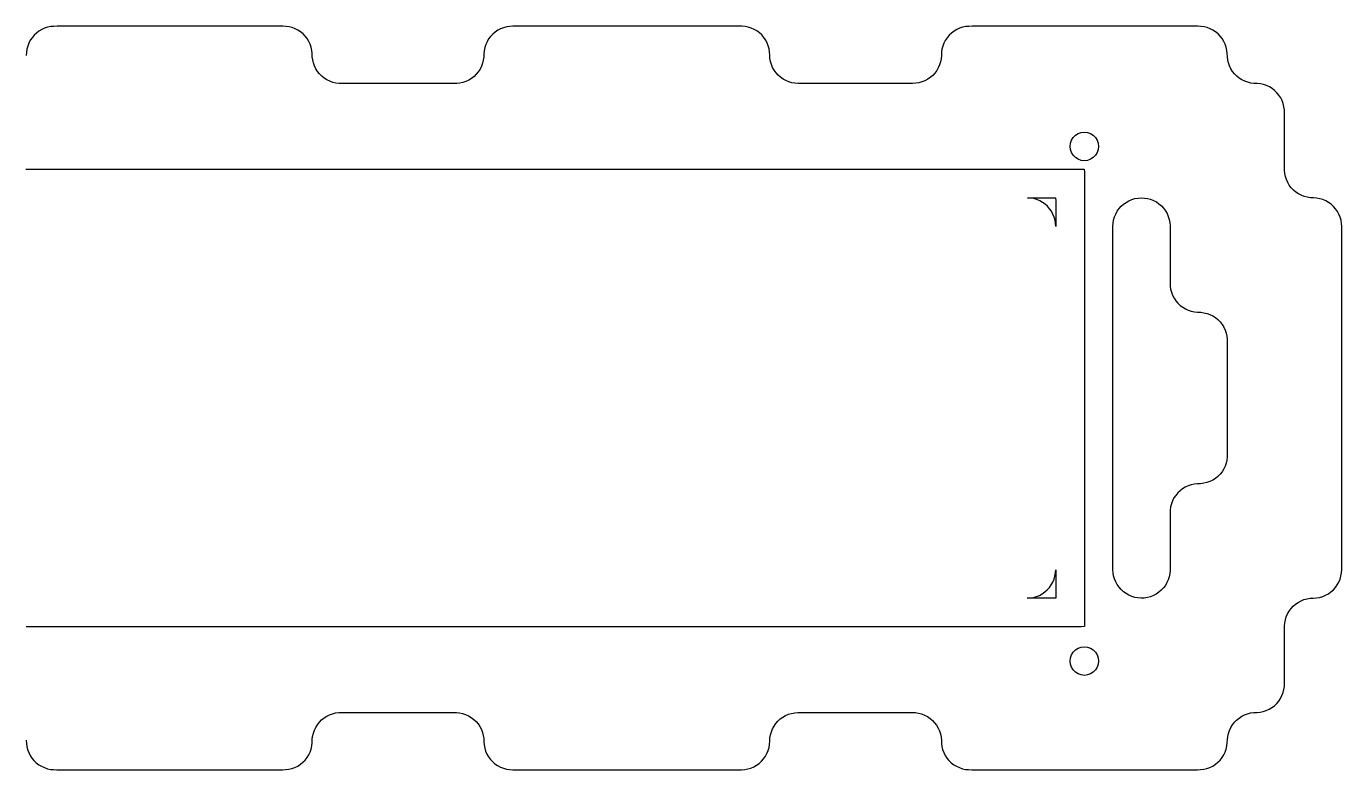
# Model space of a CAD drawing. Header units: millimetres. Extents: x -310.5 to -216.9, y -180.9 to -103.5.
# Drawn here: x -263.7 to -222.3, y -180.9 to -157.5 of the extents above; entities that cross this region are included whole.
import ezdxf

# ---------------------------------------------------------------- set-up
doc = ezdxf.new("R2010")
doc.units = ezdxf.units.MM

msp = doc.modelspace()

# ---------------------------------------------------------------- linework, layer by layer
for points in [[(-263.7, -179.973), (-263.697, -180.073), (-263.683, -180.172), (-263.659, -180.269), (-263.624, -180.362), (-263.579, -180.452), (-263.524, -180.535), (-263.46, -180.612), (-263.388, -180.681), (-263.309, -180.742), (-263.223, -180.794), (-263.132, -180.836), (-263.038, -180.868), (-262.94, -180.889), (-262.84, -180.899), (-262.74, -180.9), (-262.64, -180.9), (-262.54, -180.9), (-262.44, -180.9), (-262.34, -180.9), (-262.24, -180.9), (-262.14, -180.9), (-262.04, -180.9), (-261.94, -180.9), (-261.84, -180.9), (-261.74, -180.9), (-261.64, -180.9), (-261.54, -180.9), (-261.44, -180.9), (-261.34, -180.9), (-261.24, -180.9), (-261.14, -180.9), (-261.04, -180.9), (-260.94, -180.9), (-260.84, -180.9), (-260.74, -180.9), (-260.64, -180.9), (-260.54, -180.9), (-260.44, -180.9), (-260.34, -180.9), (-260.24, -180.9), (-260.14, -180.9), (-260.04, -180.9), (-259.94, -180.9), (-259.84, -180.9), (-259.74, -180.9), (-259.64, -180.9), (-259.54, -180.9), (-259.44, -180.9), (-259.34, -180.9), (-259.24, -180.9), (-259.14, -180.9), (-259.039, -180.9), (-258.939, -180.9), (-258.839, -180.9), (-258.739, -180.9), (-258.639, -180.9), (-258.539, -180.9), (-258.439, -180.9), (-258.339, -180.9), (-258.239, -180.9), (-258.139, -180.9), (-258.039, -180.9), (-257.939, -180.9), (-257.839, -180.9), (-257.739, -180.9), (-257.639, -180.9), (-257.539, -180.9), (-257.439, -180.9), (-257.339, -180.9), (-257.239, -180.9), (-257.139, -180.9), (-257.039, -180.9), (-256.939, -180.9), (-256.839, -180.9), (-256.739, -180.9), (-256.639, -180.9), (-256.539, -180.9), (-256.439, -180.9), (-256.339, -180.9), (-256.239, -180.9), (-256.139, -180.9), (-256.039, -180.9), (-255.939, -180.9), (-255.839, -180.9), (-255.739, -180.9), (-255.639, -180.9), (-255.539, -180.898), (-255.439, -180.886), (-255.342, -180.862), (-255.248, -180.828), (-255.158, -180.784), (-255.074, -180.73), (-254.996, -180.668), (-254.926, -180.597), (-254.864, -180.518), (-254.811, -180.433), (-254.768, -180.343), (-254.735, -180.249), (-254.713, -180.151), (-254.701, -180.052), (-254.699, -179.952), (-254.688, -179.853), (-254.666, -179.755), (-254.633, -179.66), (-254.591, -179.57), (-254.538, -179.485), (-254.476, -179.406), (-254.406, -179.335), (-254.329, -179.272), (-254.245, -179.218), (-254.155, -179.173), (-254.062, -179.139), (-253.964, -179.115), (-253.865, -179.102), (-253.765, -179.1), (-253.665, -179.1), (-253.565, -179.1), (-253.465, -179.1), (-253.365, -179.1), (-253.265, -179.1), (-253.165, -179.1), (-253.065, -179.1), (-252.965, -179.1), (-252.865, -179.1), (-252.765, -179.1), (-252.665, -179.1), (-252.565, -179.1), (-252.465, -179.1), (-252.365, -179.1), (-252.265, -179.1), (-252.165, -179.1), (-252.065, -179.1), (-251.965, -179.1), (-251.865, -179.1), (-251.765, -179.1), (-251.665, -179.1), (-251.565, -179.1), (-251.465, -179.1), (-251.365, -179.1), (-251.265, -179.1), (-251.165, -179.1), (-251.065, -179.1), (-250.965, -179.1), (-250.864, -179.1), (-250.764, -179.1), (-250.664, -179.1), (-250.564, -179.1), (-250.464, -179.1), (-250.364, -179.1), (-250.264, -179.1), (-250.164, -179.101), (-250.065, -179.11), (-249.967, -179.131), (-249.872, -179.162), (-249.781, -179.203), (-249.695, -179.255), (-249.616, -179.315), (-249.543, -179.384), (-249.479, -179.461), (-249.424, -179.544), (-249.378, -179.633), (-249.343, -179.727), (-249.317, -179.823), (-249.303, -179.922), (-249.3, -180.022), (-249.292, -180.122), (-249.273, -180.22), (-249.243, -180.316), (-249.203, -180.407), (-249.153, -180.494), (-249.093, -180.574), (-249.025, -180.647), (-248.95, -180.713), (-248.867, -180.769), (-248.779, -180.816), (-248.686, -180.853), (-248.59, -180.88), (-248.491, -180.895), (-248.391, -180.9), (-248.291, -180.9), (-248.191, -180.9), (-248.091, -180.9), (-247.991, -180.9), (-247.891, -180.9), (-247.791, -180.9), (-247.691, -180.9), (-247.591, -180.9), (-247.491, -180.9), (-247.391, -180.9), (-247.291, -180.9), (-247.191, -180.9), (-247.091, -180.9), (-246.991, -180.9), (-246.891, -180.9), (-246.791, -180.9), (-246.691, -180.9), (-246.591, -180.9), (-246.491, -180.9), (-246.39, -180.9), (-246.29, -180.9), (-246.19, -180.9), (-246.09, -180.9), (-245.99, -180.9), (-245.89, -180.9), (-245.79, -180.9), (-245.69, -180.9), (-245.59, -180.9), (-245.49, -180.9), (-245.39, -180.9), (-245.29, -180.9), (-245.19, -180.9), (-245.09, -180.9), (-244.99, -180.9), (-244.89, -180.9), (-244.79, -180.9), (-244.69, -180.9), (-244.59, -180.9), (-244.49, -180.9), (-244.39, -180.9), (-244.29, -180.9), (-244.19, -180.9), (-244.09, -180.9), (-243.99, -180.9), (-243.89, -180.9), (-243.79, -180.9), (-243.69, -180.9), (-243.59, -180.9), (-243.49, -180.9), (-243.39, -180.9), (-243.29, -180.9), (-243.19, -180.9), (-243.09, -180.9), (-242.99, -180.9), (-242.89, -180.9), (-242.79, -180.9), (-242.69, -180.9), (-242.589, -180.9), (-242.489, -180.9), (-242.389, -180.9), (-242.289, -180.9), (-242.189, -180.9), (-242.089, -180.9), (-241.989, -180.9), (-241.889, -180.9), (-241.789, -180.9), (-241.689, -180.9), (-241.589, -180.9), (-241.489, -180.9), (-241.389, -180.9), (-241.289, -180.9), (-241.189, -180.9), (-241.089, -180.893), (-240.991, -180.875), (-240.895, -180.847), (-240.803, -180.808), (-240.716, -180.759), (-240.635, -180.7), (-240.561, -180.633), (-240.494, -180.559), (-240.437, -180.477), (-240.389, -180.389), (-240.35, -180.297), (-240.323, -180.201), (-240.306, -180.102), (-240.3, -180.002), (-240.295, -179.903), (-240.278, -179.804), (-240.251, -179.708), (-240.214, -179.615), (-240.166, -179.527), (-240.109, -179.445), (-240.043, -179.37), (-239.969, -179.303), (-239.888, -179.244), (-239.801, -179.194), (-239.709, -179.155), (-239.614, -179.126), (-239.516, -179.107), (-239.416, -179.1), (-239.316, -179.1), (-239.216, -179.1), (-239.116, -179.1), (-239.016, -179.1), (-238.916, -179.1), (-238.816, -179.1), (-238.716, -179.1), (-238.616, -179.1), (-238.516, -179.1), (-238.416, -179.1), (-238.316, -179.1), (-238.216, -179.1), (-238.115, -179.1), (-238.015, -179.1), (-237.915, -179.1), (-237.815, -179.1), (-237.715, -179.1), (-237.615, -179.1), (-237.515, -179.1), (-237.415, -179.1), (-237.315, -179.1), (-237.215, -179.1), (-237.115, -179.1), (-237.015, -179.1), (-236.915, -179.1), (-236.815, -179.1), (-236.715, -179.1), (-236.615, -179.1), (-236.515, -179.1), (-236.415, -179.1), (-236.315, -179.1), (-236.215, -179.1), (-236.115, -179.1), (-236.015, -179.1), (-235.915, -179.1), (-235.815, -179.1), (-235.715, -179.104), (-235.616, -179.119), (-235.52, -179.145), (-235.426, -179.181), (-235.338, -179.228), (-235.255, -179.284), (-235.179, -179.349), (-235.111, -179.421), (-235.051, -179.501), (-235, -179.588), (-234.959, -179.679), (-234.929, -179.774), (-234.909, -179.872), (-234.9, -179.972), (-234.897, -180.072), (-234.884, -180.171), (-234.859, -180.268), (-234.824, -180.361), (-234.779, -180.451), (-234.724, -180.534), (-234.661, -180.611), (-234.589, -180.681), (-234.51, -180.742), (-234.424, -180.794), (-234.334, -180.836), (-234.239, -180.868), (-234.141, -180.889), (-234.042, -180.899), (-233.942, -180.9), (-233.842, -180.9), (-233.742, -180.9), (-233.641, -180.9), (-233.541, -180.9), (-233.441, -180.9), (-233.341, -180.9), (-233.241, -180.9), (-233.141, -180.9), (-233.041, -180.9), (-232.941, -180.9), (-232.841, -180.9), (-232.741, -180.9), (-232.641, -180.9), (-232.541, -180.9), (-232.441, -180.9), (-232.341, -180.9), (-232.241, -180.9), (-232.141, -180.9), (-232.041, -180.9), (-231.941, -180.9), (-231.841, -180.9), (-231.741, -180.9), (-231.641, -180.9), (-231.541, -180.9), (-231.441, -180.9), (-231.341, -180.9), (-231.241, -180.9), (-231.141, -180.9), (-231.041, -180.9), (-230.941, -180.9), (-230.841, -180.9), (-230.741, -180.9), (-230.641, -180.9), (-230.541, -180.9), (-230.441, -180.9), (-230.341, -180.9), (-230.241, -180.9), (-230.141, -180.9), (-230.041, -180.9), (-229.941, -180.9), (-229.84, -180.9), (-229.74, -180.9), (-229.64, -180.9), (-229.54, -180.9), (-229.44, -180.9), (-229.34, -180.9), (-229.24, -180.9), (-229.14, -180.9), (-229.04, -180.9), (-228.94, -180.9), (-228.84, -180.9), (-228.74, -180.9), (-228.64, -180.9), (-228.54, -180.9), (-228.44, -180.9), (-228.34, -180.9), (-228.24, -180.9), (-228.14, -180.9), (-228.04, -180.9), (-227.94, -180.9), (-227.84, -180.9), (-227.74, -180.9), (-227.64, -180.9), (-227.54, -180.9), (-227.44, -180.9), (-227.34, -180.9), (-227.24, -180.9), (-227.14, -180.9), (-227.04, -180.9), (-226.94, -180.9), (-226.84, -180.9), (-226.74, -180.898), (-226.641, -180.886), (-226.543, -180.863), (-226.449, -180.829), (-226.359, -180.785), (-226.275, -180.731), (-226.197, -180.668), (-226.127, -180.597), (-226.065, -180.519), (-226.012, -180.434), (-225.968, -180.344), (-225.935, -180.25), (-225.913, -180.152), (-225.902, -180.053), (-225.899, -179.953), (-225.888, -179.854), (-225.866, -179.756), (-225.834, -179.661), (-225.791, -179.571), (-225.739, -179.486), (-225.677, -179.407), (-225.607, -179.336), (-225.53, -179.273), (-225.446, -179.218), (-225.356, -179.174), (-225.263, -179.139), (-225.165, -179.115), (-225.066, -179.102), (-224.966, -179.099), (-224.867, -179.09), (-224.769, -179.07), (-224.674, -179.039), (-224.583, -178.997), (-224.497, -178.946), (-224.417, -178.886), (-224.345, -178.817), (-224.28, -178.741), (-224.225, -178.657), (-224.179, -178.569), (-224.143, -178.475), (-224.118, -178.379), (-224.104, -178.28), (-224.1, -178.18), (-224.1, -178.08), (-224.1, -177.98), (-224.1, -177.88), (-224.1, -177.78), (-224.1, -177.68), (-224.1, -177.58), (-224.1, -177.48), (-224.1, -177.38), (-224.1, -177.279), (-224.1, -177.179), (-224.1, -177.079), (-224.1, -176.979), (-224.1, -176.879), (-224.1, -176.779), (-224.1, -176.679), (-224.1, -176.579), (-224.1, -176.479), (-224.1, -176.379), (-224.092, -176.28), (-224.073, -176.181), (-224.043, -176.086), (-224.003, -175.994), (-223.953, -175.908), (-223.894, -175.827), (-223.826, -175.754), (-223.751, -175.688), (-223.668, -175.632), (-223.58, -175.584), (-223.488, -175.547), (-223.391, -175.521), (-223.292, -175.505), (-223.193, -175.5), (-223.093, -175.494), (-222.994, -175.476), (-222.898, -175.448), (-222.806, -175.409), (-222.719, -175.361), (-222.638, -175.303), (-222.563, -175.236), (-222.497, -175.161), (-222.439, -175.08), (-222.39, -174.992), (-222.352, -174.9), (-222.323, -174.804), (-222.306, -174.706), (-222.3, -174.606), (-222.3, -174.506), (-222.3, -174.406), (-222.3, -174.306), (-222.3, -174.206), (-222.3, -174.106), (-222.3, -174.006), (-222.3, -173.906), (-222.3, -173.806), (-222.3, -173.706), (-222.3, -173.606), (-222.3, -173.506), (-222.3, -173.406), (-222.3, -173.306), (-222.3, -173.206), (-222.3, -173.106), (-222.3, -173.006), (-222.3, -172.906), (-222.3, -172.805), (-222.3, -172.705), (-222.3, -172.605), (-222.3, -172.505), (-222.3, -172.405), (-222.3, -172.305), (-222.3, -172.205), (-222.3, -172.105), (-222.3, -172.005), (-222.3, -171.905), (-222.3, -171.805), (-222.3, -171.705), (-222.3, -171.605), (-222.3, -171.505), (-222.3, -171.405), (-222.3, -171.305), (-222.3, -171.205), (-222.3, -171.105), (-222.3, -171.005), (-222.3, -170.905), (-222.3, -170.805), (-222.3, -170.705), (-222.3, -170.605), (-222.3, -170.505), (-222.3, -170.405), (-222.3, -170.305), (-222.3, -170.205), (-222.3, -170.105), (-222.3, -170.005), (-222.3, -169.905), (-222.3, -169.805), (-222.3, -169.705), (-222.3, -169.605), (-222.3, -169.505), (-222.3, -169.405), (-222.3, -169.305), (-222.3, -169.205), (-222.3, -169.105), (-222.3, -169.004), (-222.3, -168.904), (-222.3, -168.804), (-222.3, -168.704), (-222.3, -168.604), (-222.3, -168.504), (-222.3, -168.404), (-222.3, -168.304), (-222.3, -168.204), (-222.3, -168.104), (-222.3, -168.004), (-222.3, -167.904), (-222.3, -167.804), (-222.3, -167.704), (-222.3, -167.604), (-222.3, -167.504), (-222.3, -167.404), (-222.3, -167.304), (-222.3, -167.204), (-222.3, -167.104), (-222.3, -167.004), (-222.3, -166.904), (-222.3, -166.804), (-222.3, -166.704), (-222.3, -166.604), (-222.3, -166.504), (-222.3, -166.404), (-222.3, -166.304), (-222.3, -166.204), (-222.3, -166.104), (-222.3, -166.004), (-222.3, -165.904), (-222.3, -165.804), (-222.3, -165.704), (-222.3, -165.604), (-222.3, -165.504), (-222.3, -165.404), (-222.3, -165.304), (-222.3, -165.204), (-222.3, -165.103), (-222.3, -165.003), (-222.3, -164.903), (-222.3, -164.803), (-222.3, -164.703), (-222.3, -164.603), (-222.3, -164.503), (-222.3, -164.403), (-222.3, -164.303), (-222.3, -164.203), (-222.3, -164.103), (-222.3, -164.003), (-222.3, -163.903), (-222.3, -163.803), (-222.305, -163.703), (-222.321, -163.605), (-222.349, -163.508), (-222.386, -163.416), (-222.434, -163.328), (-222.491, -163.246), (-222.557, -163.171), (-222.63, -163.103), (-222.711, -163.044), (-222.798, -162.995), (-222.89, -162.955), (-222.986, -162.926), (-223.084, -162.908), (-223.184, -162.9), (-223.283, -162.896), (-223.382, -162.881), (-223.479, -162.856), (-223.572, -162.819), (-223.661, -162.773), (-223.744, -162.717), (-223.82, -162.653), (-223.888, -162.58), (-223.948, -162.5), (-223.999, -162.414), (-224.04, -162.323), (-224.071, -162.227), (-224.091, -162.129), (-224.1, -162.03), (-224.1, -161.93), (-224.1, -161.83), (-224.1, -161.73), (-224.1, -161.63), (-224.1, -161.53), (-224.1, -161.43), (-224.1, -161.33), (-224.1, -161.23), (-224.1, -161.13), (-224.1, -161.03), (-224.1, -160.93), (-224.1, -160.83), (-224.1, -160.729), (-224.1, -160.629), (-224.1, -160.529), (-224.1, -160.429), (-224.1, -160.329), (-224.1, -160.229), (-224.103, -160.129), (-224.116, -160.03), (-224.14, -159.933), (-224.175, -159.84), (-224.22, -159.75), (-224.275, -159.667), (-224.339, -159.59), (-224.41, -159.52), (-224.489, -159.459), (-224.575, -159.407), (-224.665, -159.364), (-224.76, -159.333), (-224.858, -159.311), (-224.957, -159.301), (-225.057, -159.298), (-225.157, -159.286), (-225.254, -159.263), (-225.348, -159.23), (-225.438, -159.186), (-225.522, -159.133), (-225.601, -159.07), (-225.671, -159), (-225.734, -158.921), (-225.787, -158.837), (-225.83, -158.747), (-225.864, -158.653), (-225.886, -158.555), (-225.898, -158.456), (-225.901, -158.356), (-225.911, -158.257), (-225.933, -158.159), (-225.965, -158.064), (-226.007, -157.974), (-226.06, -157.888), (-226.121, -157.809), (-226.191, -157.738), (-226.268, -157.674), (-226.351, -157.62), (-226.441, -157.575), (-226.535, -157.54), (-226.632, -157.516), (-226.731, -157.503), (-226.831, -157.5), (-226.931, -157.5), (-227.031, -157.5), (-227.131, -157.5), (-227.231, -157.5), (-227.331, -157.5), (-227.431, -157.5), (-227.531, -157.5), (-227.631, -157.5), (-227.731, -157.5), (-227.831, -157.5), (-227.931, -157.5), (-228.031, -157.5), (-228.131, -157.5), (-228.231, -157.5), (-228.331, -157.5), (-228.431, -157.5), (-228.531, -157.5), (-228.631, -157.5), (-228.731, -157.5), (-228.831, -157.5), (-228.931, -157.5), (-229.031, -157.5), (-229.131, -157.5), (-229.231, -157.5), (-229.331, -157.5), (-229.431, -157.5), (-229.531, -157.5), (-229.631, -157.5), (-229.731, -157.5), (-229.831, -157.5), (-229.931, -157.5), (-230.031, -157.5), (-230.131, -157.5), (-230.231, -157.5), (-230.332, -157.5), (-230.432, -157.5), (-230.532, -157.5), (-230.632, -157.5), (-230.732, -157.5), (-230.832, -157.5), (-230.932, -157.5), (-231.032, -157.5), (-231.132, -157.5), (-231.232, -157.5), (-231.332, -157.5), (-231.432, -157.5), (-231.532, -157.5), (-231.632, -157.5), (-231.732, -157.5), (-231.832, -157.5), (-231.932, -157.5), (-232.032, -157.5), (-232.132, -157.5), (-232.232, -157.5), (-232.332, -157.5), (-232.432, -157.5), (-232.532, -157.5), (-232.632, -157.5), (-232.732, -157.5), (-232.832, -157.5), (-232.932, -157.5), (-233.032, -157.5), (-233.132, -157.5), (-233.232, -157.5), (-233.332, -157.5), (-233.432, -157.5), (-233.532, -157.5), (-233.632, -157.5), (-233.732, -157.5), (-233.832, -157.5), (-233.932, -157.5), (-234.032, -157.501), (-234.132, -157.51), (-234.23, -157.53), (-234.325, -157.561), (-234.416, -157.602), (-234.502, -157.653), (-234.582, -157.713), (-234.654, -157.782), (-234.719, -157.859), (-234.775, -157.942), (-234.821, -158.03), (-234.857, -158.124), (-234.882, -158.22), (-234.896, -158.319), (-234.9, -158.419), (-234.908, -158.519), (-234.927, -158.617), (-234.956, -158.713), (-234.996, -158.804), (-235.046, -158.891), (-235.105, -158.972), (-235.172, -159.045), (-235.248, -159.111), (-235.33, -159.168), (-235.418, -159.215), (-235.511, -159.252), (-235.607, -159.279), (-235.706, -159.295), (-235.806, -159.3), (-235.906, -159.3), (-236.006, -159.3), (-236.106, -159.3), (-236.206, -159.3), (-236.306, -159.3), (-236.406, -159.3), (-236.506, -159.3), (-236.606, -159.3), (-236.706, -159.3), (-236.806, -159.3), (-236.906, -159.3), (-237.006, -159.3), (-237.106, -159.3), (-237.206, -159.3), (-237.306, -159.3), (-237.406, -159.3), (-237.506, -159.3), (-237.606, -159.3), (-237.706, -159.3), (-237.806, -159.3), (-237.906, -159.3), (-238.006, -159.3), (-238.106, -159.3), (-238.206, -159.3), (-238.306, -159.3), (-238.406, -159.3), (-238.506, -159.3), (-238.607, -159.3), (-238.707, -159.3), (-238.807, -159.3), (-238.907, -159.3), (-239.007, -159.3), (-239.107, -159.3), (-239.207, -159.3), (-239.307, -159.3), (-239.407, -159.3), (-239.507, -159.294), (-239.605, -159.276), (-239.701, -159.248), (-239.793, -159.21), (-239.88, -159.161), (-239.962, -159.103), (-240.036, -159.036), (-240.103, -158.962), (-240.161, -158.88), (-240.21, -158.793), (-240.248, -158.701), (-240.276, -158.605), (-240.294, -158.506), (-240.3, -158.407), (-240.305, -158.307), (-240.321, -158.208), (-240.347, -158.112), (-240.385, -158.019), (-240.432, -157.931), (-240.489, -157.849), (-240.554, -157.773), (-240.628, -157.705), (-240.708, -157.646), (-240.795, -157.596), (-240.887, -157.556), (-240.982, -157.527), (-241.08, -157.508), (-241.18, -157.5), (-241.28, -157.5), (-241.38, -157.5), (-241.48, -157.5), (-241.58, -157.5), (-241.68, -157.5), (-241.78, -157.5), (-241.88, -157.5), (-241.98, -157.5), (-242.08, -157.5), (-242.18, -157.5), (-242.28, -157.5), (-242.38, -157.5), (-242.48, -157.5), (-242.58, -157.5), (-242.68, -157.5), (-242.78, -157.5), (-242.88, -157.5), (-242.981, -157.5), (-243.081, -157.5), (-243.181, -157.5), (-243.281, -157.5), (-243.381, -157.5), (-243.481, -157.5), (-243.581, -157.5), (-243.681, -157.5), (-243.781, -157.5), (-243.881, -157.5), (-243.981, -157.5), (-244.081, -157.5), (-244.181, -157.5), (-244.281, -157.5), (-244.381, -157.5), (-244.481, -157.5), (-244.581, -157.5), (-244.681, -157.5), (-244.781, -157.5), (-244.881, -157.5), (-244.981, -157.5), (-245.081, -157.5), (-245.181, -157.5), (-245.281, -157.5), (-245.381, -157.5), (-245.481, -157.5), (-245.581, -157.5), (-245.681, -157.5), (-245.781, -157.5), (-245.881, -157.5), (-245.981, -157.5), (-246.081, -157.5), (-246.181, -157.5), (-246.281, -157.5), (-246.381, -157.5), (-246.481, -157.5), (-246.581, -157.5), (-246.681, -157.5), (-246.781, -157.5), (-246.882, -157.5), (-246.982, -157.5), (-247.082, -157.5), (-247.182, -157.5), (-247.282, -157.5), (-247.382, -157.5), (-247.482, -157.5), (-247.582, -157.5), (-247.682, -157.5), (-247.782, -157.5), (-247.882, -157.5), (-247.982, -157.5), (-248.082, -157.5), (-248.182, -157.5), (-248.282, -157.5), (-248.382, -157.5), (-248.482, -157.504), (-248.581, -157.518), (-248.677, -157.544), (-248.771, -157.58), (-248.859, -157.626), (-248.942, -157.682), (-249.019, -157.746), (-249.087, -157.819), (-249.148, -157.899), (-249.199, -157.985), (-249.24, -158.076), (-249.27, -158.171), (-249.29, -158.269), (-249.299, -158.369), (-249.303, -158.469), (-249.316, -158.568), (-249.34, -158.665), (-249.374, -158.758), (-249.419, -158.848), (-249.474, -158.932), (-249.537, -159.009), (-249.609, -159.079), (-249.688, -159.14), (-249.773, -159.192), (-249.864, -159.235), (-249.958, -159.267), (-250.056, -159.288), (-250.155, -159.299), (-250.255, -159.3), (-250.355, -159.3), (-250.455, -159.3), (-250.555, -159.3), (-250.655, -159.3), (-250.755, -159.3), (-250.855, -159.3), (-250.955, -159.3), (-251.055, -159.3), (-251.155, -159.3), (-251.256, -159.3), (-251.356, -159.3), (-251.456, -159.3), (-251.556, -159.3), (-251.656, -159.3), (-251.756, -159.3), (-251.856, -159.3), (-251.956, -159.3), (-252.056, -159.3), (-252.156, -159.3), (-252.256, -159.3), (-252.356, -159.3), (-252.456, -159.3), (-252.556, -159.3), (-252.656, -159.3), (-252.756, -159.3), (-252.856, -159.3), (-252.956, -159.3), (-253.056, -159.3), (-253.156, -159.3), (-253.256, -159.3), (-253.356, -159.3), (-253.456, -159.3), (-253.556, -159.3), (-253.656, -159.3), (-253.756, -159.3), (-253.856, -159.298), (-253.955, -159.286), (-254.053, -159.264), (-254.147, -159.23), (-254.237, -159.187), (-254.322, -159.133), (-254.4, -159.071), (-254.47, -159), (-254.533, -158.922), (-254.586, -158.838), (-254.63, -158.748), (-254.663, -158.654), (-254.686, -158.556), (-254.698, -158.457), (-254.701, -158.357), (-254.711, -158.258), (-254.733, -158.16), (-254.765, -158.065), (-254.807, -157.975), (-254.859, -157.889), (-254.92, -157.81), (-254.99, -157.739), (-255.067, -157.675), (-255.151, -157.62), (-255.24, -157.575), (-255.333, -157.54), (-255.43, -157.516), (-255.53, -157.503), (-255.629, -157.5), (-255.73, -157.5), (-255.83, -157.5), (-255.93, -157.5), (-256.03, -157.5), (-256.13, -157.5), (-256.23, -157.5), (-256.33, -157.5), (-256.43, -157.5), (-256.53, -157.5), (-256.63, -157.5), (-256.73, -157.5), (-256.83, -157.5), (-256.93, -157.5), (-257.03, -157.5), (-257.13, -157.5), (-257.23, -157.5), (-257.33, -157.5), (-257.43, -157.5), (-257.53, -157.5), (-257.63, -157.5), (-257.73, -157.5), (-257.83, -157.5), (-257.93, -157.5), (-258.03, -157.5), (-258.13, -157.5), (-258.23, -157.5), (-258.33, -157.5), (-258.43, -157.5), (-258.53, -157.5), (-258.63, -157.5), (-258.73, -157.5), (-258.83, -157.5), (-258.93, -157.5), (-259.03, -157.5), (-259.13, -157.5), (-259.23, -157.5), (-259.33, -157.5), (-259.43, -157.5), (-259.531, -157.5), (-259.631, -157.5), (-259.731, -157.5), (-259.831, -157.5), (-259.931, -157.5), (-260.031, -157.5), (-260.131, -157.5), (-260.231, -157.5), (-260.331, -157.5), (-260.431, -157.5), (-260.531, -157.5), (-260.631, -157.5), (-260.731, -157.5), (-260.831, -157.5), (-260.931, -157.5), (-261.031, -157.5), (-261.131, -157.5), (-261.231, -157.5), (-261.331, -157.5), (-261.431, -157.5), (-261.531, -157.5), (-261.631, -157.5), (-261.731, -157.5), (-261.831, -157.5), (-261.931, -157.5), (-262.031, -157.5), (-262.131, -157.5), (-262.231, -157.5), (-262.331, -157.5), (-262.431, -157.5), (-262.531, -157.5), (-262.631, -157.5), (-262.731, -157.5), (-262.831, -157.501), (-262.931, -157.51), (-263.029, -157.53), (-263.124, -157.56), (-263.215, -157.601), (-263.301, -157.652), (-263.381, -157.713), (-263.454, -157.781), (-263.518, -157.858), (-263.574, -157.941), (-263.62, -158.029), (-263.656, -158.123), (-263.682, -158.219), (-263.696, -158.318), (-263.7, -158.418)], [(-229.95, -161.28), (-229.961, -161.38), (-229.995, -161.475), (-230.048, -161.561), (-230.119, -161.632), (-230.205, -161.685), (-230.3, -161.719), (-230.4, -161.73), (-230.5, -161.719), (-230.595, -161.685), (-230.681, -161.632), (-230.752, -161.561), (-230.805, -161.475), (-230.839, -161.38), (-230.85, -161.28), (-230.839, -161.18), (-230.805, -161.085), (-230.752, -160.999), (-230.681, -160.928), (-230.595, -160.875), (-230.5, -160.841), (-230.4, -160.83), (-230.3, -160.841), (-230.205, -160.875), (-230.119, -160.928), (-230.048, -160.999), (-229.995, -161.085), (-229.961, -161.18), (-229.95, -161.28)], [(-263.715, -162), (-263.615, -162), (-263.515, -162), (-263.415, -162), (-263.315, -162), (-263.215, -162), (-263.115, -162), (-263.015, -162), (-262.915, -162), (-262.815, -162), (-262.715, -162), (-262.615, -162), (-262.515, -162), (-262.415, -162), (-262.315, -162), (-262.215, -162), (-262.115, -162), (-262.015, -162), (-261.915, -162), (-261.815, -162), (-261.715, -162), (-261.615, -162), (-261.515, -162), (-261.415, -162), (-261.315, -162), (-261.214, -162), (-261.114, -162), (-261.014, -162), (-260.914, -162), (-260.814, -162), (-260.714, -162), (-260.614, -162), (-260.514, -162), (-260.414, -162), (-260.314, -162), (-260.214, -162), (-260.114, -162), (-260.014, -162), (-259.914, -162), (-259.814, -162), (-259.714, -162), (-259.614, -162), (-259.514, -162), (-259.414, -162), (-259.314, -162), (-259.214, -162), (-259.114, -162), (-259.014, -162), (-258.914, -162), (-258.814, -162), (-258.714, -162), (-258.614, -162), (-258.514, -162), (-258.414, -162), (-258.314, -162), (-258.214, -162), (-258.114, -162), (-258.014, -162), (-257.914, -162), (-257.814, -162), (-257.714, -162), (-257.614, -162), (-257.514, -162), (-257.413, -162), (-257.313, -162), (-257.213, -162), (-257.113, -162), (-257.013, -162), (-256.913, -162), (-256.813, -162), (-256.713, -162), (-256.613, -162), (-256.513, -162), (-256.413, -162), (-256.313, -162), (-256.213, -162), (-256.113, -162), (-256.013, -162), (-255.913, -162), (-255.813, -162), (-255.713, -162), (-255.613, -162), (-255.513, -162), (-255.413, -162), (-255.313, -162), (-255.213, -162), (-255.113, -162), (-255.013, -162), (-254.913, -162), (-254.813, -162), (-254.713, -162), (-254.613, -162), (-254.513, -162), (-254.413, -162), (-254.313, -162), (-254.213, -162), (-254.113, -162), (-254.013, -162), (-253.913, -162), (-253.813, -162), (-253.713, -162), (-253.613, -162), (-253.512, -162), (-253.412, -162), (-253.312, -162), (-253.212, -162), (-253.112, -162), (-253.012, -162), (-252.912, -162), (-252.812, -162), (-252.712, -162), (-252.612, -162), (-252.512, -162), (-252.412, -162), (-252.312, -162), (-252.212, -162), (-252.112, -162), (-252.012, -162), (-251.912, -162), (-251.812, -162), (-251.712, -162), (-251.612, -162), (-251.512, -162), (-251.412, -162), (-251.312, -162), (-251.212, -162), (-251.112, -162), (-251.012, -162), (-250.912, -162), (-250.812, -162), (-250.712, -162), (-250.612, -162), (-250.512, -162), (-250.412, -162), (-250.312, -162), (-250.212, -162), (-250.112, -162), (-250.012, -162), (-249.912, -162), (-249.812, -162), (-249.711, -162), (-249.611, -162), (-249.511, -162), (-249.411, -162), (-249.311, -162), (-249.211, -162), (-249.111, -162), (-249.011, -162), (-248.911, -162), (-248.811, -162), (-248.711, -162), (-248.611, -162), (-248.511, -162), (-248.411, -162), (-248.311, -162), (-248.211, -162), (-248.111, -162), (-248.011, -162), (-247.911, -162), (-247.811, -162), (-247.711, -162), (-247.611, -162), (-247.511, -162), (-247.411, -162), (-247.311, -162), (-247.211, -162), (-247.111, -162), (-247.011, -162), (-246.911, -162), (-246.811, -162), (-246.711, -162), (-246.611, -162), (-246.511, -162), (-246.411, -162), (-246.311, -162), (-246.211, -162), (-246.111, -162), (-246.011, -162), (-245.91, -162), (-245.81, -162), (-245.71, -162), (-245.61, -162), (-245.51, -162), (-245.41, -162), (-245.31, -162), (-245.21, -162), (-245.11, -162), (-245.01, -162), (-244.91, -162), (-244.81, -162), (-244.71, -162), (-244.61, -162), (-244.51, -162), (-244.41, -162), (-244.31, -162), (-244.21, -162), (-244.11, -162), (-244.01, -162), (-243.91, -162), (-243.81, -162), (-243.71, -162), (-243.61, -162), (-243.51, -162), (-243.41, -162), (-243.31, -162), (-243.21, -162), (-243.11, -162), (-243.01, -162), (-242.91, -162), (-242.81, -162), (-242.71, -162), (-242.61, -162), (-242.51, -162), (-242.41, -162), (-242.31, -162), (-242.21, -162), (-242.109, -162), (-242.009, -162), (-241.909, -162), (-241.809, -162), (-241.709, -162), (-241.609, -162), (-241.509, -162), (-241.409, -162), (-241.309, -162), (-241.209, -162), (-241.109, -162), (-241.009, -162), (-240.909, -162), (-240.809, -162), (-240.709, -162), (-240.609, -162), (-240.509, -162), (-240.409, -162), (-240.309, -162), (-240.209, -162), (-240.109, -162), (-240.009, -162), (-239.909, -162), (-239.809, -162), (-239.709, -162), (-239.609, -162), (-239.509, -162), (-239.409, -162), (-239.309, -162), (-239.209, -162), (-239.109, -162), (-239.009, -162), (-238.909, -162), (-238.809, -162), (-238.709, -162), (-238.609, -162), (-238.509, -162), (-238.409, -162), (-238.309, -162), (-238.208, -162), (-238.108, -162), (-238.008, -162), (-237.908, -162), (-237.808, -162), (-237.708, -162), (-237.608, -162), (-237.508, -162), (-237.408, -162), (-237.308, -162), (-237.208, -162), (-237.108, -162), (-237.008, -162), (-236.908, -162), (-236.808, -162), (-236.708, -162), (-236.608, -162), (-236.508, -162), (-236.408, -162), (-236.308, -162), (-236.208, -162), (-236.108, -162), (-236.008, -162), (-235.908, -162), (-235.808, -162), (-235.708, -162), (-235.608, -162), (-235.508, -162), (-235.408, -162), (-235.308, -162), (-235.208, -162), (-235.108, -162), (-235.008, -162), (-234.908, -162), (-234.808, -162), (-234.708, -162), (-234.608, -162), (-234.508, -162), (-234.407, -162), (-234.307, -162), (-234.207, -162), (-234.107, -162), (-234.007, -162), (-233.907, -162), (-233.807, -162), (-233.707, -162), (-233.607, -162), (-233.507, -162), (-233.407, -162), (-233.307, -162), (-233.207, -162), (-233.107, -162), (-233.007, -162), (-232.907, -162), (-232.807, -162), (-232.707, -162), (-232.607, -162), (-232.507, -162), (-232.407, -162), (-232.307, -162), (-232.207, -162), (-232.107, -162), (-232.007, -162), (-231.907, -162), (-231.807, -162), (-231.707, -162), (-231.607, -162), (-231.507, -162), (-231.407, -162), (-231.307, -162), (-231.207, -162), (-231.107, -162), (-231.007, -162), (-230.907, -162), (-230.807, -162), (-230.707, -162), (-230.606, -162), (-230.506, -162), (-230.406, -162), (-230.4, -162.094), (-230.4, -162.194), (-230.4, -162.294), (-230.4, -162.394), (-230.4, -162.494), (-230.4, -162.594), (-230.4, -162.694), (-230.4, -162.794), (-230.4, -162.894), (-230.4, -162.994), (-230.4, -163.094), (-230.4, -163.194), (-230.4, -163.294), (-230.4, -163.394), (-230.4, -163.494), (-230.4, -163.594), (-230.4, -163.694), (-230.4, -163.794), (-230.4, -163.894), (-230.4, -163.994), (-230.4, -164.094), (-230.4, -164.194), (-230.4, -164.294), (-230.4, -164.394), (-230.4, -164.494), (-230.4, -164.594), (-230.4, -164.694), (-230.4, -164.794), (-230.4, -164.894), (-230.4, -164.994), (-230.4, -165.094), (-230.4, -165.194), (-230.4, -165.294), (-230.4, -165.394), (-230.4, -165.494), (-230.4, -165.595), (-230.4, -165.695), (-230.4, -165.795), (-230.4, -165.895), (-230.4, -165.995), (-230.4, -166.095), (-230.4, -166.195), (-230.4, -166.295), (-230.4, -166.395), (-230.4, -166.495), (-230.4, -166.595), (-230.4, -166.695), (-230.4, -166.795), (-230.4, -166.895), (-230.4, -166.995), (-230.4, -167.095), (-230.4, -167.195), (-230.4, -167.295), (-230.4, -167.395), (-230.4, -167.495), (-230.4, -167.595), (-230.4, -167.695), (-230.4, -167.795), (-230.4, -167.895), (-230.4, -167.995), (-230.4, -168.095), (-230.4, -168.195), (-230.4, -168.295), (-230.4, -168.395), (-230.4, -168.495), (-230.4, -168.595), (-230.4, -168.695), (-230.4, -168.795), (-230.4, -168.895), (-230.4, -168.995), (-230.4, -169.095), (-230.4, -169.195), (-230.4, -169.295), (-230.4, -169.396), (-230.4, -169.496), (-230.4, -169.596), (-230.4, -169.696), (-230.4, -169.796), (-230.4, -169.896), (-230.4, -169.996), (-230.4, -170.096), (-230.4, -170.196), (-230.4, -170.296), (-230.4, -170.396), (-230.4, -170.496), (-230.4, -170.596), (-230.4, -170.696), (-230.4, -170.796), (-230.4, -170.896), (-230.4, -170.996), (-230.4, -171.096), (-230.4, -171.196), (-230.4, -171.296), (-230.4, -171.396), (-230.4, -171.496), (-230.4, -171.596), (-230.4, -171.696), (-230.4, -171.796), (-230.4, -171.896), (-230.4, -171.996), (-230.4, -172.096), (-230.4, -172.196), (-230.4, -172.296), (-230.4, -172.396), (-230.4, -172.496), (-230.4, -172.596), (-230.4, -172.696), (-230.4, -172.796), (-230.4, -172.896), (-230.4, -172.996), (-230.4, -173.096), (-230.4, -173.196), (-230.4, -173.297), (-230.4, -173.397), (-230.4, -173.497), (-230.4, -173.597), (-230.4, -173.697), (-230.4, -173.797), (-230.4, -173.897), (-230.4, -173.997), (-230.4, -174.097), (-230.4, -174.197), (-230.4, -174.297), (-230.4, -174.397), (-230.4, -174.497), (-230.4, -174.597), (-230.4, -174.697), (-230.4, -174.797), (-230.4, -174.897), (-230.4, -174.997), (-230.4, -175.097), (-230.4, -175.197), (-230.4, -175.297), (-230.4, -175.397), (-230.4, -175.497), (-230.4, -175.597), (-230.4, -175.697), (-230.4, -175.797), (-230.4, -175.897), (-230.4, -175.997), (-230.4, -176.097), (-230.4, -176.197), (-230.4, -176.297), (-230.4, -176.397), (-230.497, -176.4), (-230.597, -176.4), (-230.697, -176.4), (-230.797, -176.4), (-230.897, -176.4), (-230.997, -176.4), (-231.098, -176.4), (-231.198, -176.4), (-231.298, -176.4), (-231.398, -176.4), (-231.498, -176.4), (-231.598, -176.4), (-231.698, -176.4), (-231.798, -176.4), (-231.898, -176.4), (-231.998, -176.4), (-232.098, -176.4), (-232.198, -176.4), (-232.298, -176.4), (-232.398, -176.4), (-232.498, -176.4), (-232.598, -176.4), (-232.698, -176.4), (-232.798, -176.4), (-232.898, -176.4), (-232.998, -176.4), (-233.098, -176.4), (-233.198, -176.4), (-233.298, -176.4), (-233.398, -176.4), (-233.498, -176.4), (-233.598, -176.4), (-233.698, -176.4), (-233.798, -176.4), (-233.898, -176.4), (-233.998, -176.4), (-234.098, -176.4), (-234.198, -176.4), (-234.298, -176.4), (-234.398, -176.4), (-234.498, -176.4), (-234.598, -176.4), (-234.698, -176.4), (-234.798, -176.4), (-234.899, -176.4), (-234.999, -176.4), (-235.099, -176.4), (-235.199, -176.4), (-235.299, -176.4), (-235.399, -176.4), (-235.499, -176.4), (-235.599, -176.4), (-235.699, -176.4), (-235.799, -176.4), (-235.899, -176.4), (-235.999, -176.4), (-236.099, -176.4), (-236.199, -176.4), (-236.299, -176.4), (-236.399, -176.4), (-236.499, -176.4), (-236.599, -176.4), (-236.699, -176.4), (-236.799, -176.4), (-236.899, -176.4), (-236.999, -176.4), (-237.099, -176.4), (-237.199, -176.4), (-237.299, -176.4), (-237.399, -176.4), (-237.499, -176.4), (-237.599, -176.4), (-237.699, -176.4), (-237.799, -176.4), (-237.899, -176.4), (-237.999, -176.4), (-238.099, -176.4), (-238.199, -176.4), (-238.299, -176.4), (-238.399, -176.4), (-238.499, -176.4), (-238.599, -176.4), (-238.7, -176.4), (-238.8, -176.4), (-238.9, -176.4), (-239, -176.4), (-239.1, -176.4), (-239.2, -176.4), (-239.3, -176.4), (-239.4, -176.4), (-239.5, -176.4), (-239.6, -176.4), (-239.7, -176.4), (-239.8, -176.4), (-239.9, -176.4), (-240, -176.4), (-240.1, -176.4), (-240.2, -176.4), (-240.3, -176.4), (-240.4, -176.4), (-240.5, -176.4), (-240.6, -176.4), (-240.7, -176.4), (-240.8, -176.4), (-240.9, -176.4), (-241, -176.4), (-241.1, -176.4), (-241.2, -176.4), (-241.3, -176.4), (-241.4, -176.4), (-241.5, -176.4), (-241.6, -176.4), (-241.7, -176.4), (-241.8, -176.4), (-241.9, -176.4), (-242, -176.4), (-242.1, -176.4), (-242.2, -176.4), (-242.3, -176.4), (-242.4, -176.4), (-242.501, -176.4), (-242.601, -176.4), (-242.701, -176.4), (-242.801, -176.4), (-242.901, -176.4), (-243.001, -176.4), (-243.101, -176.4), (-243.201, -176.4), (-243.301, -176.4), (-243.401, -176.4), (-243.501, -176.4), (-243.601, -176.4), (-243.701, -176.4), (-243.801, -176.4), (-243.901, -176.4), (-244.001, -176.4), (-244.101, -176.4), (-244.201, -176.4), (-244.301, -176.4), (-244.401, -176.4), (-244.501, -176.4), (-244.601, -176.4), (-244.701, -176.4), (-244.801, -176.4), (-244.901, -176.4), (-245.001, -176.4), (-245.101, -176.4), (-245.201, -176.4), (-245.301, -176.4), (-245.401, -176.4), (-245.501, -176.4), (-245.601, -176.4), (-245.701, -176.4), (-245.801, -176.4), (-245.901, -176.4), (-246.001, -176.4), (-246.101, -176.4), (-246.201, -176.4), (-246.301, -176.4), (-246.402, -176.4), (-246.502, -176.4), (-246.602, -176.4), (-246.702, -176.4), (-246.802, -176.4), (-246.902, -176.4), (-247.002, -176.4), (-247.102, -176.4), (-247.202, -176.4), (-247.302, -176.4), (-247.402, -176.4), (-247.502, -176.4), (-247.602, -176.4), (-247.702, -176.4), (-247.802, -176.4), (-247.902, -176.4), (-248.002, -176.4), (-248.102, -176.4), (-248.202, -176.4), (-248.302, -176.4), (-248.402, -176.4), (-248.502, -176.4), (-248.602, -176.4), (-248.702, -176.4), (-248.802, -176.4), (-248.902, -176.4), (-249.002, -176.4), (-249.102, -176.4), (-249.202, -176.4), (-249.302, -176.4), (-249.402, -176.4), (-249.502, -176.4), (-249.602, -176.4), (-249.702, -176.4), (-249.802, -176.4), (-249.902, -176.4), (-250.002, -176.4), (-250.102, -176.4), (-250.203, -176.4), (-250.303, -176.4), (-250.403, -176.4), (-250.503, -176.4), (-250.603, -176.4), (-250.703, -176.4), (-250.803, -176.4), (-250.903, -176.4), (-251.003, -176.4), (-251.103, -176.4), (-251.203, -176.4), (-251.303, -176.4), (-251.403, -176.4), (-251.503, -176.4), (-251.603, -176.4), (-251.703, -176.4), (-251.803, -176.4), (-251.903, -176.4), (-252.003, -176.4), (-252.103, -176.4), (-252.203, -176.4), (-252.303, -176.4), (-252.403, -176.4), (-252.503, -176.4), (-252.603, -176.4), (-252.703, -176.4), (-252.803, -176.4), (-252.903, -176.4), (-253.003, -176.4), (-253.103, -176.4), (-253.203, -176.4), (-253.303, -176.4), (-253.403, -176.4), (-253.503, -176.4), (-253.603, -176.4), (-253.703, -176.4), (-253.803, -176.4), (-253.903, -176.4), (-254.004, -176.4), (-254.104, -176.4), (-254.204, -176.4), (-254.304, -176.4), (-254.404, -176.4), (-254.504, -176.4), (-254.604, -176.4), (-254.704, -176.4), (-254.804, -176.4), (-254.904, -176.4), (-255.004, -176.4), (-255.104, -176.4), (-255.204, -176.4), (-255.304, -176.4), (-255.404, -176.4), (-255.504, -176.4), (-255.604, -176.4), (-255.704, -176.4), (-255.804, -176.4), (-255.904, -176.4), (-256.004, -176.4), (-256.104, -176.4), (-256.204, -176.4), (-256.304, -176.4), (-256.404, -176.4), (-256.504, -176.4), (-256.604, -176.4), (-256.704, -176.4), (-256.804, -176.4), (-256.904, -176.4), (-257.004, -176.4), (-257.104, -176.4), (-257.204, -176.4), (-257.304, -176.4), (-257.404, -176.4), (-257.504, -176.4), (-257.604, -176.4), (-257.704, -176.4), (-257.805, -176.4), (-257.905, -176.4), (-258.005, -176.4), (-258.105, -176.4), (-258.205, -176.4), (-258.305, -176.4), (-258.405, -176.4), (-258.505, -176.4), (-258.605, -176.4), (-258.705, -176.4), (-258.805, -176.4), (-258.905, -176.4), (-259.005, -176.4), (-259.105, -176.4), (-259.205, -176.4), (-259.305, -176.4), (-259.405, -176.4), (-259.505, -176.4), (-259.605, -176.4), (-259.705, -176.4), (-259.805, -176.4), (-259.905, -176.4), (-260.005, -176.4), (-260.105, -176.4), (-260.205, -176.4), (-260.305, -176.4), (-260.405, -176.4), (-260.505, -176.4), (-260.605, -176.4), (-260.705, -176.4), (-260.805, -176.4), (-260.905, -176.4), (-261.005, -176.4), (-261.105, -176.4), (-261.205, -176.4), (-261.305, -176.4), (-261.405, -176.4), (-261.505, -176.4), (-261.605, -176.4), (-261.706, -176.4), (-261.806, -176.4), (-261.906, -176.4), (-262.006, -176.4), (-262.106, -176.4), (-262.206, -176.4), (-262.306, -176.4), (-262.406, -176.4), (-262.506, -176.4), (-262.606, -176.4), (-262.706, -176.4), (-262.806, -176.4), (-262.906, -176.4), (-263.006, -176.4), (-263.106, -176.4), (-263.206, -176.4), (-263.306, -176.4), (-263.406, -176.4), (-263.506, -176.4), (-263.606, -176.4), (-263.706, -176.4)], [(-231.3, -163.8), (-231.306, -163.7), (-231.322, -163.601), (-231.35, -163.504), (-231.388, -163.411), (-231.436, -163.324), (-231.494, -163.241), (-231.561, -163.166), (-231.635, -163.099), (-231.717, -163.041), (-231.805, -162.992), (-231.897, -162.953), (-231.993, -162.924), (-232.092, -162.906), (-232.192, -162.9), (-232.107, -162.9), (-232.007, -162.9), (-231.906, -162.9), (-231.806, -162.9), (-231.706, -162.9), (-231.605, -162.9), (-231.505, -162.9), (-231.404, -162.9), (-231.304, -162.9), (-231.3, -162.997), (-231.3, -163.097), (-231.3, -163.197), (-231.3, -163.298), (-231.3, -163.398), (-231.3, -163.499), (-231.3, -163.599), (-231.3, -163.7), (-231.3, -163.8)], [(-229.5, -174.6), (-229.5, -174.5), (-229.5, -174.4), (-229.5, -174.3), (-229.5, -174.2), (-229.5, -174.1), (-229.5, -174), (-229.5, -173.9), (-229.5, -173.8), (-229.5, -173.7), (-229.5, -173.6), (-229.5, -173.5), (-229.5, -173.4), (-229.5, -173.3), (-229.5, -173.2), (-229.5, -173.1), (-229.5, -172.999), (-229.5, -172.899), (-229.5, -172.799), (-229.5, -172.699), (-229.5, -172.599), (-229.5, -172.499), (-229.5, -172.399), (-229.5, -172.299), (-229.5, -172.199), (-229.5, -172.099), (-229.5, -171.999), (-229.5, -171.899), (-229.5, -171.799), (-229.5, -171.699), (-229.5, -171.599), (-229.5, -171.499), (-229.5, -171.399), (-229.5, -171.299), (-229.5, -171.199), (-229.5, -171.099), (-229.5, -170.999), (-229.5, -170.899), (-229.5, -170.799), (-229.5, -170.699), (-229.5, -170.599), (-229.5, -170.499), (-229.5, -170.399), (-229.5, -170.299), (-229.5, -170.199), (-229.5, -170.099), (-229.5, -169.998), (-229.5, -169.898), (-229.5, -169.798), (-229.5, -169.698), (-229.5, -169.598), (-229.5, -169.498), (-229.5, -169.398), (-229.5, -169.298), (-229.5, -169.198), (-229.5, -169.098), (-229.5, -168.998), (-229.5, -168.898), (-229.5, -168.798), (-229.5, -168.698), (-229.5, -168.598), (-229.5, -168.498), (-229.5, -168.398), (-229.5, -168.298), (-229.5, -168.198), (-229.5, -168.098), (-229.5, -167.998), (-229.5, -167.898), (-229.5, -167.798), (-229.5, -167.698), (-229.5, -167.598), (-229.5, -167.498), (-229.5, -167.398), (-229.5, -167.298), (-229.5, -167.198), (-229.5, -167.098), (-229.5, -166.997), (-229.5, -166.897), (-229.5, -166.797), (-229.5, -166.697), (-229.5, -166.597), (-229.5, -166.497), (-229.5, -166.397), (-229.5, -166.297), (-229.5, -166.197), (-229.5, -166.097), (-229.5, -165.997), (-229.5, -165.897), (-229.5, -165.797), (-229.5, -165.697), (-229.5, -165.597), (-229.5, -165.497), (-229.5, -165.397), (-229.5, -165.297), (-229.5, -165.197), (-229.5, -165.097), (-229.5, -164.997), (-229.5, -164.897), (-229.5, -164.797), (-229.5, -164.697), (-229.5, -164.597), (-229.5, -164.497), (-229.5, -164.397), (-229.5, -164.297), (-229.5, -164.197), (-229.5, -164.097), (-229.5, -163.996), (-229.5, -163.896), (-229.5, -163.796), (-229.494, -163.697), (-229.477, -163.598), (-229.449, -163.502), (-229.411, -163.41), (-229.363, -163.322), (-229.305, -163.24), (-229.239, -163.166), (-229.164, -163.099), (-229.083, -163.041), (-228.996, -162.992), (-228.904, -162.953), (-228.808, -162.924), (-228.709, -162.907), (-228.61, -162.9), (-228.51, -162.905), (-228.411, -162.92), (-228.315, -162.946), (-228.222, -162.983), (-228.133, -163.03), (-228.051, -163.087), (-227.975, -163.152), (-227.907, -163.225), (-227.848, -163.306), (-227.798, -163.392), (-227.757, -163.484), (-227.727, -163.579), (-227.708, -163.677), (-227.7, -163.777), (-227.7, -163.877), (-227.7, -163.977), (-227.7, -164.077), (-227.7, -164.177), (-227.7, -164.277), (-227.7, -164.377), (-227.7, -164.477), (-227.7, -164.577), (-227.7, -164.677), (-227.7, -164.777), (-227.7, -164.877), (-227.7, -164.977), (-227.7, -165.078), (-227.7, -165.178), (-227.7, -165.278), (-227.7, -165.378), (-227.7, -165.478), (-227.7, -165.578), (-227.697, -165.678), (-227.683, -165.777), (-227.657, -165.873), (-227.622, -165.967), (-227.576, -166.056), (-227.521, -166.139), (-227.457, -166.216), (-227.384, -166.285), (-227.305, -166.345), (-227.219, -166.397), (-227.128, -166.438), (-227.033, -166.469), (-226.935, -166.49), (-226.836, -166.499), (-226.736, -166.502), (-226.636, -166.515), (-226.539, -166.539), (-226.445, -166.573), (-226.356, -166.617), (-226.272, -166.671), (-226.194, -166.734), (-226.124, -166.806), (-226.062, -166.884), (-226.01, -166.969), (-225.967, -167.06), (-225.934, -167.154), (-225.912, -167.252), (-225.901, -167.351), (-225.9, -167.451), (-225.9, -167.551), (-225.9, -167.651), (-225.9, -167.751), (-225.9, -167.851), (-225.9, -167.951), (-225.9, -168.051), (-225.9, -168.151), (-225.9, -168.251), (-225.9, -168.352), (-225.9, -168.452), (-225.9, -168.552), (-225.9, -168.652), (-225.9, -168.752), (-225.9, -168.852), (-225.9, -168.952), (-225.9, -169.052), (-225.9, -169.152), (-225.9, -169.252), (-225.9, -169.352), (-225.9, -169.452), (-225.9, -169.552), (-225.9, -169.652), (-225.9, -169.752), (-225.9, -169.852), (-225.9, -169.952), (-225.9, -170.052), (-225.9, -170.152), (-225.9, -170.252), (-225.9, -170.352), (-225.9, -170.452), (-225.9, -170.552), (-225.9, -170.652), (-225.9, -170.752), (-225.9, -170.852), (-225.9, -170.952), (-225.902, -171.052), (-225.913, -171.152), (-225.935, -171.249), (-225.968, -171.344), (-226.011, -171.434), (-226.064, -171.519), (-226.126, -171.597), (-226.197, -171.668), (-226.275, -171.731), (-226.359, -171.784), (-226.449, -171.829), (-226.543, -171.862), (-226.64, -171.886), (-226.739, -171.898), (-226.839, -171.901), (-226.939, -171.911), (-227.036, -171.932), (-227.131, -171.963), (-227.222, -172.005), (-227.308, -172.057), (-227.387, -172.118), (-227.459, -172.187), (-227.523, -172.264), (-227.578, -172.347), (-227.623, -172.436), (-227.659, -172.53), (-227.683, -172.627), (-227.697, -172.726), (-227.7, -172.826), (-227.7, -172.926), (-227.7, -173.026), (-227.7, -173.126), (-227.7, -173.226), (-227.7, -173.326), (-227.7, -173.426), (-227.7, -173.526), (-227.7, -173.626), (-227.7, -173.726), (-227.7, -173.826), (-227.7, -173.926), (-227.7, -174.026), (-227.7, -174.126), (-227.7, -174.226), (-227.7, -174.326), (-227.7, -174.426), (-227.7, -174.526), (-227.7, -174.626), (-227.709, -174.726), (-227.728, -174.824), (-227.759, -174.919), (-227.799, -175.011), (-227.85, -175.097), (-227.91, -175.177), (-227.978, -175.25), (-228.054, -175.315), (-228.136, -175.371), (-228.225, -175.418), (-228.318, -175.455), (-228.415, -175.481), (-228.513, -175.496), (-228.613, -175.5), (-228.713, -175.493), (-228.811, -175.475), (-228.907, -175.446), (-228.999, -175.407), (-229.086, -175.357), (-229.167, -175.299), (-229.241, -175.232), (-229.307, -175.157), (-229.365, -175.075), (-229.413, -174.987), (-229.45, -174.895), (-229.478, -174.798), (-229.494, -174.7), (-229.5, -174.6)], [(-232.2, -175.5), (-232.1, -175.494), (-232.001, -175.478), (-231.904, -175.45), (-231.811, -175.412), (-231.724, -175.364), (-231.641, -175.306), (-231.566, -175.239), (-231.499, -175.165), (-231.441, -175.083), (-231.392, -174.995), (-231.353, -174.903), (-231.324, -174.807), (-231.306, -174.708), (-231.3, -174.608), (-231.3, -174.693), (-231.3, -174.793), (-231.3, -174.894), (-231.3, -174.994), (-231.3, -175.094), (-231.3, -175.195), (-231.3, -175.295), (-231.3, -175.396), (-231.3, -175.496), (-231.397, -175.5), (-231.497, -175.5), (-231.597, -175.5), (-231.698, -175.5), (-231.798, -175.5), (-231.899, -175.5), (-231.999, -175.5), (-232.1, -175.5), (-232.2, -175.5)], [(-229.95, -177.48), (-229.961, -177.58), (-229.995, -177.675), (-230.048, -177.761), (-230.119, -177.832), (-230.205, -177.885), (-230.3, -177.919), (-230.4, -177.93), (-230.5, -177.919), (-230.595, -177.885), (-230.681, -177.832), (-230.752, -177.761), (-230.805, -177.675), (-230.839, -177.58), (-230.85, -177.48), (-230.839, -177.38), (-230.805, -177.285), (-230.752, -177.199), (-230.681, -177.128), (-230.595, -177.075), (-230.5, -177.041), (-230.4, -177.03), (-230.3, -177.041), (-230.205, -177.075), (-230.119, -177.128), (-230.048, -177.199), (-229.995, -177.285), (-229.961, -177.38), (-229.95, -177.48)]]:
    msp.add_lwpolyline(points)

doc.saveas('drawing.dxf')
